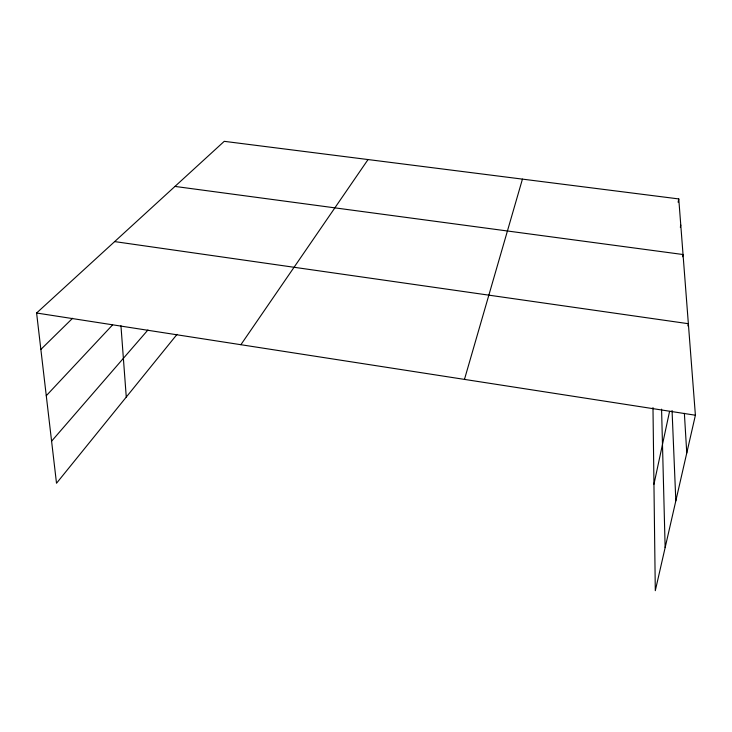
<?xml version="1.0" encoding="UTF-8"?>
<svg xmlns="http://www.w3.org/2000/svg" width="732" height="732" viewBox="0 0 732 732"><rect width="100%" height="100%" fill="white"/><g stroke="black" fill="none" stroke-linecap="round" stroke-linejoin="round"><path stroke-width="1.1" d="M678.116 202.215L678.765 198.93L224.248 141.331L36.6 313.012L56.51 483.248L177.043 334.359M680.33 227.286L680.778 225.081M682.581 256.749L683.038 254.526L174.966 186.422M653.951 484.245L669.56 411.421M687.888 325.914L688.364 323.709L114.659 241.597M678.765 198.93L695.4 415.227L655.296 590.669L652.981 407.605M464.463 379.396L522.438 179.12M240.883 344.708L368.04 159.558M51.588 441.176L147.928 329.995M46.272 395.728L112.591 324.907M40.855 349.429L72.605 318.264M36.6 313.012L695.4 415.227M120.945 325.703L126.27 397.064M684.374 413.315L686.762 452.998M672.058 410.515L675.828 500.834M661.572 409.151L665.141 547.582"/></g></svg>
